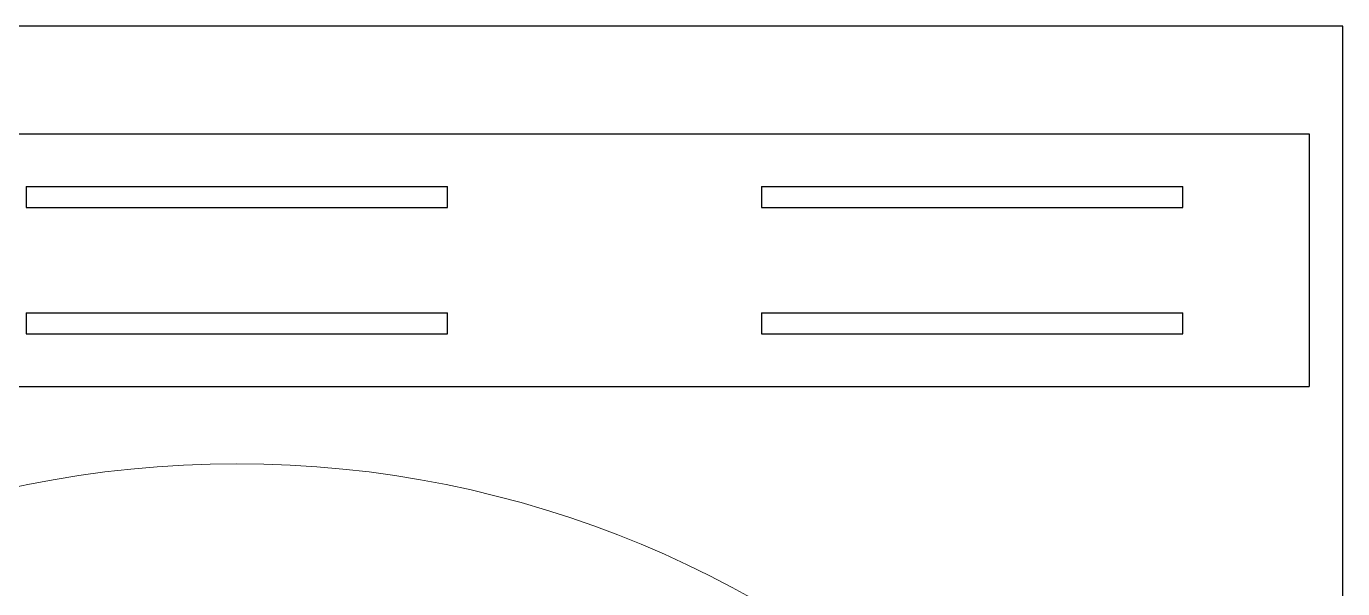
# Model space of a CAD drawing. Header units: millimetres. Extents: x -5 to 875, y -316 to 297.
# Drawn here: x 170 to 420, y 190.2 to 297 of the extents above; entities that cross this region are included whole.
import ezdxf

# ---------------------------------------------------------------- set-up
doc = ezdxf.new("R2010")
doc.units = ezdxf.units.MM

msp = doc.modelspace()

# ---------------------------------------------------------------- linework, layer by layer
for p, q in [((420, 297), (0, 297)), ((420, 0), (420, 297)), ((6.37, 276.59), (413.63, 276.59)), ((413.63, 276.59), (413.63, 228.59)), ((170, 266.59), (250, 266.59)), ((170, 266.59), (170, 262.59)), ((250, 262.59), (250, 266.59)), ((309.63, 266.59), (389.63, 266.59)), ((309.63, 266.59), (309.63, 262.59)), ((389.63, 262.59), (389.63, 266.59)), ((170, 262.59), (250, 262.59)), ((309.63, 262.59), (389.63, 262.59)), ((170, 242.59), (250, 242.59)), ((170, 242.59), (170, 238.59)), ((250, 238.59), (250, 242.59)), ((309.63, 242.59), (389.63, 242.59)), ((309.63, 242.59), (309.63, 238.59)), ((389.63, 238.59), (389.63, 242.59)), ((170, 238.59), (250, 238.59)), ((309.63, 238.59), (389.63, 238.59)), ((6.37, 228.59), (413.63, 228.59))]:
    msp.add_line(p, q)
at = {"lineweight": 5}
msp.add_arc((210, 14.28), 199.66, 1.1232, 178.8768, dxfattribs=at)

doc.saveas('drawing.dxf')
